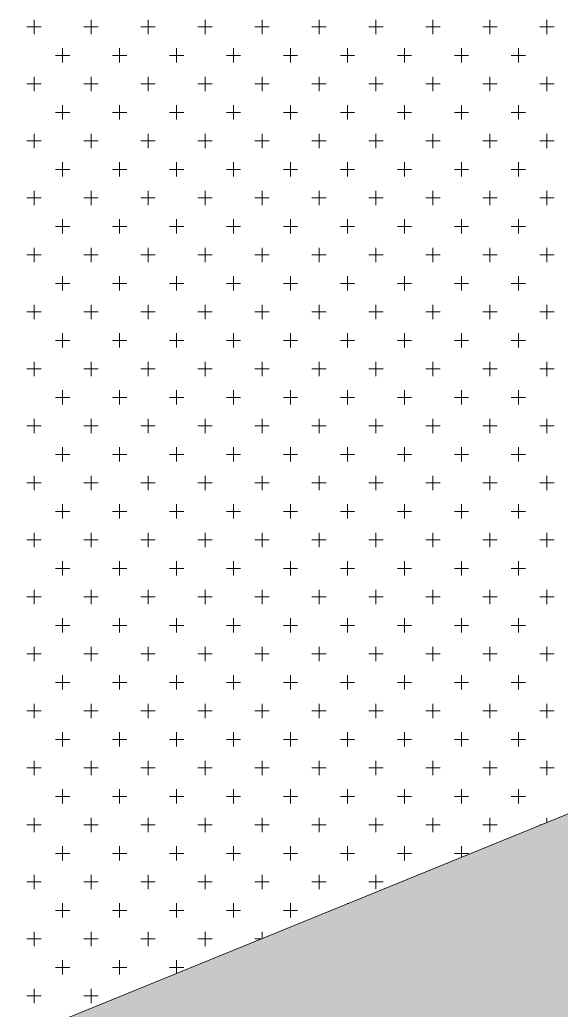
# Model space of a CAD drawing. Header units: metres. Extents: x 476631 to 477421, y 4483749 to 4484052.
# Drawn here: x 476995.33 to 477007.4, y 4483958.2 to 4483980.27 of the extents above; entities that cross this region are included whole.
import ezdxf

# ---------------------------------------------------------------- set-up
doc = ezdxf.new("R2010")
doc.units = ezdxf.units.M
doc.layers.add('M2', color=1, linetype='Continuous', lineweight=25)
doc.layers.add('PL_PARK', color=97, linetype='Continuous', lineweight=0)

msp = doc.modelspace()

# ---------------------------------------------------------------- hatches: boundary and pattern name
at = {"layer": 'M2', "true_color": 0x636466}
h = msp.add_hatch(color=251, dxfattribs=at)
h.dxf.hatch_style = 1
h.paths.add_polyline_path([(477031.384, 4483964.635), (477031.844, 4483964.821), (477030.046, 4483971.722), (476987.383, 4483954.37), (476978.377, 4483951.865), (476979.215, 4483944.832), (476981.257, 4483945.4), (476989.647, 4483947.735), (476992.703, 4483948.977), (477003.816, 4483953.497), (477014.913, 4483958.01), (477014.929, 4483958.017), (477014.944, 4483957.978)])

# ---------------------------------------------------------------- linework, layer by layer
at = {"layer": 'PL_PARK', "color": 3, "linetype": 'Continuous'}
for p, q in [((476995.49, 4483980.11), (476995.808, 4483980.11)), ((476995.649, 4483979.951), (476995.649, 4483980.269)), ((476996.76, 4483980.11), (476997.078, 4483980.11)), ((476996.919, 4483979.951), (476996.919, 4483980.269)), ((476998.03, 4483980.11), (476998.348, 4483980.11)), ((476998.189, 4483979.951), (476998.189, 4483980.269)), ((476999.3, 4483980.11), (476999.618, 4483980.11)), ((476999.459, 4483979.951), (476999.459, 4483980.269)), ((477000.57, 4483980.11), (477000.888, 4483980.11)), ((477000.729, 4483979.951), (477000.729, 4483980.269)), ((477001.84, 4483980.11), (477002.158, 4483980.11)), ((477001.999, 4483979.951), (477001.999, 4483980.269)), ((477003.11, 4483980.11), (477003.428, 4483980.11)), ((477003.269, 4483979.951), (477003.269, 4483980.269)), ((477004.38, 4483980.11), (477004.698, 4483980.11)), ((477004.539, 4483979.951), (477004.539, 4483980.269)), ((477005.65, 4483980.11), (477005.968, 4483980.11)), ((477005.809, 4483979.951), (477005.809, 4483980.269)), ((477006.92, 4483980.11), (477007.238, 4483980.11)), ((477007.079, 4483979.951), (477007.079, 4483980.269)), ((476996.284, 4483979.316), (476996.284, 4483979.634)), ((476997.554, 4483979.316), (476997.554, 4483979.634)), ((476998.824, 4483979.316), (476998.824, 4483979.634)), ((477000.094, 4483979.316), (477000.094, 4483979.634)), ((477001.364, 4483979.316), (477001.364, 4483979.634)), ((477002.634, 4483979.316), (477002.634, 4483979.634)), ((477003.904, 4483979.316), (477003.904, 4483979.634)), ((477005.174, 4483979.316), (477005.174, 4483979.634)), ((477006.444, 4483979.316), (477006.444, 4483979.634)), ((476996.125, 4483979.475), (476996.443, 4483979.475)), ((476997.395, 4483979.475), (476997.713, 4483979.475)), ((476998.665, 4483979.475), (476998.983, 4483979.475)), ((476999.935, 4483979.475), (477000.253, 4483979.475)), ((477001.205, 4483979.475), (477001.523, 4483979.475)), ((477002.475, 4483979.475), (477002.793, 4483979.475)), ((477003.745, 4483979.475), (477004.063, 4483979.475)), ((477005.015, 4483979.475), (477005.333, 4483979.475)), ((477006.285, 4483979.475), (477006.603, 4483979.475)), ((476995.649, 4483978.681), (476995.649, 4483978.999)), ((476996.919, 4483978.681), (476996.919, 4483978.999)), ((476998.189, 4483978.681), (476998.189, 4483978.999)), ((476999.459, 4483978.681), (476999.459, 4483978.999)), ((477000.729, 4483978.681), (477000.729, 4483978.999)), ((477001.999, 4483978.681), (477001.999, 4483978.999)), ((477003.269, 4483978.681), (477003.269, 4483978.999)), ((477004.539, 4483978.681), (477004.539, 4483978.999)), ((477005.809, 4483978.681), (477005.809, 4483978.999)), ((477007.079, 4483978.681), (477007.079, 4483978.999)), ((476995.49, 4483978.84), (476995.808, 4483978.84)), ((476996.76, 4483978.84), (476997.078, 4483978.84)), ((476998.03, 4483978.84), (476998.348, 4483978.84)), ((476999.3, 4483978.84), (476999.618, 4483978.84)), ((477000.57, 4483978.84), (477000.888, 4483978.84)), ((477001.84, 4483978.84), (477002.158, 4483978.84)), ((477003.11, 4483978.84), (477003.428, 4483978.84)), ((477004.38, 4483978.84), (477004.698, 4483978.84)), ((477005.65, 4483978.84), (477005.968, 4483978.84)), ((477006.92, 4483978.84), (477007.238, 4483978.84)), ((476996.284, 4483978.046), (476996.284, 4483978.364)), ((476997.554, 4483978.046), (476997.554, 4483978.364)), ((476998.824, 4483978.046), (476998.824, 4483978.364)), ((477000.094, 4483978.046), (477000.094, 4483978.364)), ((477001.364, 4483978.046), (477001.364, 4483978.364)), ((477002.634, 4483978.046), (477002.634, 4483978.364)), ((477003.904, 4483978.046), (477003.904, 4483978.364)), ((477005.174, 4483978.046), (477005.174, 4483978.364)), ((477006.444, 4483978.046), (477006.444, 4483978.364)), ((476996.125, 4483978.205), (476996.443, 4483978.205)), ((476997.395, 4483978.205), (476997.713, 4483978.205)), ((476998.665, 4483978.205), (476998.983, 4483978.205)), ((476999.935, 4483978.205), (477000.253, 4483978.205)), ((477001.205, 4483978.205), (477001.523, 4483978.205)), ((477002.475, 4483978.205), (477002.793, 4483978.205)), ((477003.745, 4483978.205), (477004.063, 4483978.205)), ((477005.015, 4483978.205), (477005.333, 4483978.205)), ((477006.285, 4483978.205), (477006.603, 4483978.205)), ((476995.649, 4483977.411), (476995.649, 4483977.729)), ((476996.919, 4483977.411), (476996.919, 4483977.729)), ((476998.189, 4483977.411), (476998.189, 4483977.729)), ((476999.459, 4483977.411), (476999.459, 4483977.729)), ((477000.729, 4483977.411), (477000.729, 4483977.729)), ((477001.999, 4483977.411), (477001.999, 4483977.729)), ((477003.269, 4483977.411), (477003.269, 4483977.729)), ((477004.539, 4483977.411), (477004.539, 4483977.729)), ((477005.809, 4483977.411), (477005.809, 4483977.729)), ((477007.079, 4483977.411), (477007.079, 4483977.729)), ((476995.49, 4483977.57), (476995.808, 4483977.57)), ((476996.76, 4483977.57), (476997.078, 4483977.57)), ((476998.03, 4483977.57), (476998.348, 4483977.57)), ((476999.3, 4483977.57), (476999.618, 4483977.57)), ((477000.57, 4483977.57), (477000.888, 4483977.57)), ((477001.84, 4483977.57), (477002.158, 4483977.57)), ((477003.11, 4483977.57), (477003.428, 4483977.57)), ((477004.38, 4483977.57), (477004.698, 4483977.57)), ((477005.65, 4483977.57), (477005.968, 4483977.57)), ((477006.92, 4483977.57), (477007.238, 4483977.57)), ((476996.284, 4483976.776), (476996.284, 4483977.094)), ((476997.554, 4483976.776), (476997.554, 4483977.094)), ((476998.824, 4483976.776), (476998.824, 4483977.094)), ((477000.094, 4483976.776), (477000.094, 4483977.094)), ((477001.364, 4483976.776), (477001.364, 4483977.094)), ((477002.634, 4483976.776), (477002.634, 4483977.094)), ((477003.904, 4483976.776), (477003.904, 4483977.094)), ((477005.174, 4483976.776), (477005.174, 4483977.094)), ((477006.444, 4483976.776), (477006.444, 4483977.094)), ((476996.125, 4483976.935), (476996.443, 4483976.935)), ((476997.395, 4483976.935), (476997.713, 4483976.935)), ((476998.665, 4483976.935), (476998.983, 4483976.935)), ((476999.935, 4483976.935), (477000.253, 4483976.935)), ((477001.205, 4483976.935), (477001.523, 4483976.935)), ((477002.475, 4483976.935), (477002.793, 4483976.935)), ((477003.745, 4483976.935), (477004.063, 4483976.935)), ((477005.015, 4483976.935), (477005.333, 4483976.935)), ((477006.285, 4483976.935), (477006.603, 4483976.935)), ((476995.649, 4483976.141), (476995.649, 4483976.459)), ((476996.919, 4483976.141), (476996.919, 4483976.459)), ((476998.189, 4483976.141), (476998.189, 4483976.459)), ((476999.459, 4483976.141), (476999.459, 4483976.459)), ((477000.729, 4483976.141), (477000.729, 4483976.459)), ((477001.999, 4483976.141), (477001.999, 4483976.459)), ((477003.269, 4483976.141), (477003.269, 4483976.459)), ((477004.539, 4483976.141), (477004.539, 4483976.459)), ((477005.809, 4483976.141), (477005.809, 4483976.459)), ((477007.079, 4483976.141), (477007.079, 4483976.459)), ((476995.49, 4483976.3), (476995.808, 4483976.3)), ((476996.76, 4483976.3), (476997.078, 4483976.3)), ((476998.03, 4483976.3), (476998.348, 4483976.3)), ((476999.3, 4483976.3), (476999.618, 4483976.3)), ((477000.57, 4483976.3), (477000.888, 4483976.3)), ((477001.84, 4483976.3), (477002.158, 4483976.3)), ((477003.11, 4483976.3), (477003.428, 4483976.3)), ((477004.38, 4483976.3), (477004.698, 4483976.3)), ((477005.65, 4483976.3), (477005.968, 4483976.3)), ((477006.92, 4483976.3), (477007.238, 4483976.3)), ((476996.125, 4483975.665), (476996.443, 4483975.665)), ((476996.284, 4483975.506), (476996.284, 4483975.824)), ((476997.395, 4483975.665), (476997.713, 4483975.665)), ((476997.554, 4483975.506), (476997.554, 4483975.824)), ((476998.665, 4483975.665), (476998.983, 4483975.665)), ((476998.824, 4483975.506), (476998.824, 4483975.824)), ((476999.935, 4483975.665), (477000.253, 4483975.665)), ((477000.094, 4483975.506), (477000.094, 4483975.824)), ((477001.205, 4483975.665), (477001.523, 4483975.665)), ((477001.364, 4483975.506), (477001.364, 4483975.824)), ((477002.475, 4483975.665), (477002.793, 4483975.665)), ((477002.634, 4483975.506), (477002.634, 4483975.824)), ((477003.745, 4483975.665), (477004.063, 4483975.665)), ((477003.904, 4483975.506), (477003.904, 4483975.824)), ((477005.015, 4483975.665), (477005.333, 4483975.665)), ((477005.174, 4483975.506), (477005.174, 4483975.824)), ((477006.285, 4483975.665), (477006.603, 4483975.665)), ((477006.444, 4483975.506), (477006.444, 4483975.824)), ((476995.49, 4483975.03), (476995.808, 4483975.03)), ((476995.649, 4483974.871), (476995.649, 4483975.189)), ((476996.76, 4483975.03), (476997.078, 4483975.03)), ((476996.919, 4483974.871), (476996.919, 4483975.189)), ((476998.03, 4483975.03), (476998.348, 4483975.03)), ((476998.189, 4483974.871), (476998.189, 4483975.189)), ((476999.3, 4483975.03), (476999.618, 4483975.03)), ((476999.459, 4483974.871), (476999.459, 4483975.189)), ((477000.57, 4483975.03), (477000.888, 4483975.03)), ((477000.729, 4483974.871), (477000.729, 4483975.189)), ((477001.84, 4483975.03), (477002.158, 4483975.03)), ((477001.999, 4483974.871), (477001.999, 4483975.189)), ((477003.11, 4483975.03), (477003.428, 4483975.03)), ((477003.269, 4483974.871), (477003.269, 4483975.189)), ((477004.38, 4483975.03), (477004.698, 4483975.03)), ((477004.539, 4483974.871), (477004.539, 4483975.189)), ((477005.65, 4483975.03), (477005.968, 4483975.03)), ((477005.809, 4483974.871), (477005.809, 4483975.189)), ((477006.92, 4483975.03), (477007.238, 4483975.03)), ((477007.079, 4483974.871), (477007.079, 4483975.189)), ((476996.284, 4483974.236), (476996.284, 4483974.554)), ((476997.554, 4483974.236), (476997.554, 4483974.554)), ((476998.824, 4483974.236), (476998.824, 4483974.554)), ((477000.094, 4483974.236), (477000.094, 4483974.554)), ((477001.364, 4483974.236), (477001.364, 4483974.554)), ((477002.634, 4483974.236), (477002.634, 4483974.554)), ((477003.904, 4483974.236), (477003.904, 4483974.554)), ((477005.174, 4483974.236), (477005.174, 4483974.554)), ((477006.444, 4483974.236), (477006.444, 4483974.554)), ((476996.125, 4483974.395), (476996.443, 4483974.395)), ((476997.395, 4483974.395), (476997.713, 4483974.395)), ((476998.665, 4483974.395), (476998.983, 4483974.395)), ((476999.935, 4483974.395), (477000.253, 4483974.395)), ((477001.205, 4483974.395), (477001.523, 4483974.395)), ((477002.475, 4483974.395), (477002.793, 4483974.395)), ((477003.745, 4483974.395), (477004.063, 4483974.395)), ((477005.015, 4483974.395), (477005.333, 4483974.395)), ((477006.285, 4483974.395), (477006.603, 4483974.395)), ((476995.649, 4483973.601), (476995.649, 4483973.919)), ((476996.919, 4483973.601), (476996.919, 4483973.919)), ((476998.189, 4483973.601), (476998.189, 4483973.919)), ((476999.459, 4483973.601), (476999.459, 4483973.919)), ((477000.729, 4483973.601), (477000.729, 4483973.919)), ((477001.999, 4483973.601), (477001.999, 4483973.919)), ((477003.269, 4483973.601), (477003.269, 4483973.919)), ((477004.539, 4483973.601), (477004.539, 4483973.919)), ((477005.809, 4483973.601), (477005.809, 4483973.919)), ((477007.079, 4483973.601), (477007.079, 4483973.919)), ((476995.49, 4483973.76), (476995.808, 4483973.76)), ((476996.76, 4483973.76), (476997.078, 4483973.76)), ((476998.03, 4483973.76), (476998.348, 4483973.76)), ((476999.3, 4483973.76), (476999.618, 4483973.76)), ((477000.57, 4483973.76), (477000.888, 4483973.76)), ((477001.84, 4483973.76), (477002.158, 4483973.76)), ((477003.11, 4483973.76), (477003.428, 4483973.76)), ((477004.38, 4483973.76), (477004.698, 4483973.76)), ((477005.65, 4483973.76), (477005.968, 4483973.76)), ((477006.92, 4483973.76), (477007.238, 4483973.76)), ((476996.284, 4483972.966), (476996.284, 4483973.284)), ((476997.554, 4483972.966), (476997.554, 4483973.284)), ((476998.824, 4483972.966), (476998.824, 4483973.284)), ((477000.094, 4483972.966), (477000.094, 4483973.284)), ((477001.364, 4483972.966), (477001.364, 4483973.284)), ((477002.634, 4483972.966), (477002.634, 4483973.284)), ((477003.904, 4483972.966), (477003.904, 4483973.284)), ((477005.174, 4483972.966), (477005.174, 4483973.284)), ((477006.444, 4483972.966), (477006.444, 4483973.284)), ((476996.125, 4483973.125), (476996.443, 4483973.125)), ((476997.395, 4483973.125), (476997.713, 4483973.125)), ((476998.665, 4483973.125), (476998.983, 4483973.125)), ((476999.935, 4483973.125), (477000.253, 4483973.125)), ((477001.205, 4483973.125), (477001.523, 4483973.125)), ((477002.475, 4483973.125), (477002.793, 4483973.125)), ((477003.745, 4483973.125), (477004.063, 4483973.125)), ((477005.015, 4483973.125), (477005.333, 4483973.125)), ((477006.285, 4483973.125), (477006.603, 4483973.125)), ((476995.649, 4483972.331), (476995.649, 4483972.649)), ((476996.919, 4483972.331), (476996.919, 4483972.649)), ((476998.189, 4483972.331), (476998.189, 4483972.649)), ((476999.459, 4483972.331), (476999.459, 4483972.649)), ((477000.729, 4483972.331), (477000.729, 4483972.649)), ((477001.999, 4483972.331), (477001.999, 4483972.649)), ((477003.269, 4483972.331), (477003.269, 4483972.649)), ((477004.539, 4483972.331), (477004.539, 4483972.649)), ((477005.809, 4483972.331), (477005.809, 4483972.649)), ((477007.079, 4483972.331), (477007.079, 4483972.649)), ((476995.49, 4483972.49), (476995.808, 4483972.49)), ((476996.76, 4483972.49), (476997.078, 4483972.49)), ((476998.03, 4483972.49), (476998.348, 4483972.49)), ((476999.3, 4483972.49), (476999.618, 4483972.49)), ((477000.57, 4483972.49), (477000.888, 4483972.49)), ((477001.84, 4483972.49), (477002.158, 4483972.49)), ((477003.11, 4483972.49), (477003.428, 4483972.49)), ((477004.38, 4483972.49), (477004.698, 4483972.49)), ((477005.65, 4483972.49), (477005.968, 4483972.49)), ((477006.92, 4483972.49), (477007.238, 4483972.49)), ((476996.284, 4483971.696), (476996.284, 4483972.014)), ((476997.554, 4483971.696), (476997.554, 4483972.014)), ((476998.824, 4483971.696), (476998.824, 4483972.014)), ((477000.094, 4483971.696), (477000.094, 4483972.014)), ((477001.364, 4483971.696), (477001.364, 4483972.014)), ((477002.634, 4483971.696), (477002.634, 4483972.014)), ((477003.904, 4483971.696), (477003.904, 4483972.014)), ((477005.174, 4483971.696), (477005.174, 4483972.014)), ((477006.444, 4483971.696), (477006.444, 4483972.014)), ((476996.125, 4483971.855), (476996.443, 4483971.855)), ((476997.395, 4483971.855), (476997.713, 4483971.855)), ((476998.665, 4483971.855), (476998.983, 4483971.855)), ((476999.935, 4483971.855), (477000.253, 4483971.855)), ((477001.205, 4483971.855), (477001.523, 4483971.855)), ((477002.475, 4483971.855), (477002.793, 4483971.855)), ((477003.745, 4483971.855), (477004.063, 4483971.855)), ((477005.015, 4483971.855), (477005.333, 4483971.855)), ((477006.285, 4483971.855), (477006.603, 4483971.855)), ((476995.649, 4483971.061), (476995.649, 4483971.379)), ((476996.919, 4483971.061), (476996.919, 4483971.379)), ((476998.189, 4483971.061), (476998.189, 4483971.379)), ((476999.459, 4483971.061), (476999.459, 4483971.379)), ((477000.729, 4483971.061), (477000.729, 4483971.379)), ((477001.999, 4483971.061), (477001.999, 4483971.379)), ((477003.269, 4483971.061), (477003.269, 4483971.379)), ((477004.539, 4483971.061), (477004.539, 4483971.379)), ((477005.809, 4483971.061), (477005.809, 4483971.379)), ((477007.079, 4483971.061), (477007.079, 4483971.379)), ((476995.49, 4483971.22), (476995.808, 4483971.22)), ((476996.76, 4483971.22), (476997.078, 4483971.22)), ((476998.03, 4483971.22), (476998.348, 4483971.22)), ((476999.3, 4483971.22), (476999.618, 4483971.22)), ((477000.57, 4483971.22), (477000.888, 4483971.22)), ((477001.84, 4483971.22), (477002.158, 4483971.22)), ((477003.11, 4483971.22), (477003.428, 4483971.22)), ((477004.38, 4483971.22), (477004.698, 4483971.22)), ((477005.65, 4483971.22), (477005.968, 4483971.22)), ((477006.92, 4483971.22), (477007.238, 4483971.22)), ((476996.125, 4483970.585), (476996.443, 4483970.585)), ((476996.284, 4483970.426), (476996.284, 4483970.744)), ((476997.395, 4483970.585), (476997.713, 4483970.585)), ((476997.554, 4483970.426), (476997.554, 4483970.744)), ((476998.665, 4483970.585), (476998.983, 4483970.585)), ((476998.824, 4483970.426), (476998.824, 4483970.744)), ((476999.935, 4483970.585), (477000.253, 4483970.585)), ((477000.094, 4483970.426), (477000.094, 4483970.744)), ((477001.205, 4483970.585), (477001.523, 4483970.585)), ((477001.364, 4483970.426), (477001.364, 4483970.744)), ((477002.475, 4483970.585), (477002.793, 4483970.585)), ((477002.634, 4483970.426), (477002.634, 4483970.744)), ((477003.745, 4483970.585), (477004.063, 4483970.585)), ((477003.904, 4483970.426), (477003.904, 4483970.744)), ((477005.015, 4483970.585), (477005.333, 4483970.585)), ((477005.174, 4483970.426), (477005.174, 4483970.744)), ((477006.285, 4483970.585), (477006.603, 4483970.585)), ((477006.444, 4483970.426), (477006.444, 4483970.744)), ((476995.49, 4483969.95), (476995.808, 4483969.95)), ((476995.649, 4483969.791), (476995.649, 4483970.109)), ((476996.76, 4483969.95), (476997.078, 4483969.95)), ((476996.919, 4483969.791), (476996.919, 4483970.109)), ((476998.03, 4483969.95), (476998.348, 4483969.95)), ((476998.189, 4483969.791), (476998.189, 4483970.109)), ((476999.3, 4483969.95), (476999.618, 4483969.95)), ((476999.459, 4483969.791), (476999.459, 4483970.109)), ((477000.57, 4483969.95), (477000.888, 4483969.95)), ((477000.729, 4483969.791), (477000.729, 4483970.109)), ((477001.84, 4483969.95), (477002.158, 4483969.95)), ((477001.999, 4483969.791), (477001.999, 4483970.109)), ((477003.11, 4483969.95), (477003.428, 4483969.95)), ((477003.269, 4483969.791), (477003.269, 4483970.109)), ((477004.38, 4483969.95), (477004.698, 4483969.95)), ((477004.539, 4483969.791), (477004.539, 4483970.109)), ((477005.65, 4483969.95), (477005.968, 4483969.95)), ((477005.809, 4483969.791), (477005.809, 4483970.109)), ((477006.92, 4483969.95), (477007.238, 4483969.95)), ((477007.079, 4483969.791), (477007.079, 4483970.109)), ((476996.284, 4483969.156), (476996.284, 4483969.474)), ((476997.554, 4483969.156), (476997.554, 4483969.474)), ((476998.824, 4483969.156), (476998.824, 4483969.474)), ((477000.094, 4483969.156), (477000.094, 4483969.474)), ((477001.364, 4483969.156), (477001.364, 4483969.474)), ((477002.634, 4483969.156), (477002.634, 4483969.474)), ((477003.904, 4483969.156), (477003.904, 4483969.474)), ((477005.174, 4483969.156), (477005.174, 4483969.474)), ((477006.444, 4483969.156), (477006.444, 4483969.474)), ((476996.125, 4483969.315), (476996.443, 4483969.315)), ((476997.395, 4483969.315), (476997.713, 4483969.315)), ((476998.665, 4483969.315), (476998.983, 4483969.315)), ((476999.935, 4483969.315), (477000.253, 4483969.315)), ((477001.205, 4483969.315), (477001.523, 4483969.315)), ((477002.475, 4483969.315), (477002.793, 4483969.315)), ((477003.745, 4483969.315), (477004.063, 4483969.315)), ((477005.015, 4483969.315), (477005.333, 4483969.315)), ((477006.285, 4483969.315), (477006.603, 4483969.315)), ((476995.649, 4483968.521), (476995.649, 4483968.839)), ((476996.919, 4483968.521), (476996.919, 4483968.839)), ((476998.189, 4483968.521), (476998.189, 4483968.839)), ((476999.459, 4483968.521), (476999.459, 4483968.839)), ((477000.729, 4483968.521), (477000.729, 4483968.839)), ((477001.999, 4483968.521), (477001.999, 4483968.839)), ((477003.269, 4483968.521), (477003.269, 4483968.839)), ((477004.539, 4483968.521), (477004.539, 4483968.839)), ((477005.809, 4483968.521), (477005.809, 4483968.839)), ((477007.079, 4483968.521), (477007.079, 4483968.839)), ((476995.49, 4483968.68), (476995.808, 4483968.68)), ((476996.76, 4483968.68), (476997.078, 4483968.68)), ((476998.03, 4483968.68), (476998.348, 4483968.68)), ((476999.3, 4483968.68), (476999.618, 4483968.68)), ((477000.57, 4483968.68), (477000.888, 4483968.68)), ((477001.84, 4483968.68), (477002.158, 4483968.68)), ((477003.11, 4483968.68), (477003.428, 4483968.68)), ((477004.38, 4483968.68), (477004.698, 4483968.68)), ((477005.65, 4483968.68), (477005.968, 4483968.68)), ((477006.92, 4483968.68), (477007.238, 4483968.68)), ((476996.284, 4483967.886), (476996.284, 4483968.204)), ((476997.554, 4483967.886), (476997.554, 4483968.204)), ((476998.824, 4483967.886), (476998.824, 4483968.204)), ((477000.094, 4483967.886), (477000.094, 4483968.204)), ((477001.364, 4483967.886), (477001.364, 4483968.204)), ((477002.634, 4483967.886), (477002.634, 4483968.204)), ((477003.904, 4483967.886), (477003.904, 4483968.204)), ((477005.174, 4483967.886), (477005.174, 4483968.204)), ((477006.444, 4483967.886), (477006.444, 4483968.204)), ((476996.125, 4483968.045), (476996.443, 4483968.045)), ((476997.395, 4483968.045), (476997.713, 4483968.045)), ((476998.665, 4483968.045), (476998.983, 4483968.045)), ((476999.935, 4483968.045), (477000.253, 4483968.045)), ((477001.205, 4483968.045), (477001.523, 4483968.045)), ((477002.475, 4483968.045), (477002.793, 4483968.045)), ((477003.745, 4483968.045), (477004.063, 4483968.045)), ((477005.015, 4483968.045), (477005.333, 4483968.045)), ((477006.285, 4483968.045), (477006.603, 4483968.045)), ((476995.649, 4483967.251), (476995.649, 4483967.569)), ((476996.919, 4483967.251), (476996.919, 4483967.569)), ((476998.189, 4483967.251), (476998.189, 4483967.569)), ((476999.459, 4483967.251), (476999.459, 4483967.569)), ((477000.729, 4483967.251), (477000.729, 4483967.569)), ((477001.999, 4483967.251), (477001.999, 4483967.569)), ((477003.269, 4483967.251), (477003.269, 4483967.569)), ((477004.539, 4483967.251), (477004.539, 4483967.569)), ((477005.809, 4483967.251), (477005.809, 4483967.569)), ((477007.079, 4483967.251), (477007.079, 4483967.569)), ((476995.49, 4483967.41), (476995.808, 4483967.41)), ((476996.76, 4483967.41), (476997.078, 4483967.41)), ((476998.03, 4483967.41), (476998.348, 4483967.41)), ((476999.3, 4483967.41), (476999.618, 4483967.41)), ((477000.57, 4483967.41), (477000.888, 4483967.41)), ((477001.84, 4483967.41), (477002.158, 4483967.41)), ((477003.11, 4483967.41), (477003.428, 4483967.41)), ((477004.38, 4483967.41), (477004.698, 4483967.41)), ((477005.65, 4483967.41), (477005.968, 4483967.41)), ((477006.92, 4483967.41), (477007.238, 4483967.41)), ((476996.284, 4483966.616), (476996.284, 4483966.934)), ((476997.554, 4483966.616), (476997.554, 4483966.934)), ((476998.824, 4483966.616), (476998.824, 4483966.934)), ((477000.094, 4483966.616), (477000.094, 4483966.934)), ((477001.364, 4483966.616), (477001.364, 4483966.934)), ((477002.634, 4483966.616), (477002.634, 4483966.934)), ((477003.904, 4483966.616), (477003.904, 4483966.934)), ((477005.174, 4483966.616), (477005.174, 4483966.934)), ((477006.444, 4483966.616), (477006.444, 4483966.934)), ((476996.125, 4483966.775), (476996.443, 4483966.775)), ((476997.395, 4483966.775), (476997.713, 4483966.775)), ((476998.665, 4483966.775), (476998.983, 4483966.775)), ((476999.935, 4483966.775), (477000.253, 4483966.775)), ((477001.205, 4483966.775), (477001.523, 4483966.775)), ((477002.475, 4483966.775), (477002.793, 4483966.775)), ((477003.745, 4483966.775), (477004.063, 4483966.775)), ((477005.015, 4483966.775), (477005.333, 4483966.775)), ((477006.285, 4483966.775), (477006.603, 4483966.775)), ((476995.649, 4483965.981), (476995.649, 4483966.299)), ((476996.919, 4483965.981), (476996.919, 4483966.299)), ((476998.189, 4483965.981), (476998.189, 4483966.299)), ((476999.459, 4483965.981), (476999.459, 4483966.299)), ((477000.729, 4483965.981), (477000.729, 4483966.299)), ((477001.999, 4483965.981), (477001.999, 4483966.299)), ((477003.269, 4483965.981), (477003.269, 4483966.299)), ((477004.539, 4483965.981), (477004.539, 4483966.299)), ((477005.809, 4483965.981), (477005.809, 4483966.299)), ((477007.079, 4483965.981), (477007.079, 4483966.299)), ((476995.49, 4483966.14), (476995.808, 4483966.14)), ((476996.76, 4483966.14), (476997.078, 4483966.14)), ((476998.03, 4483966.14), (476998.348, 4483966.14)), ((476999.3, 4483966.14), (476999.618, 4483966.14)), ((477000.57, 4483966.14), (477000.888, 4483966.14)), ((477001.84, 4483966.14), (477002.158, 4483966.14)), ((477003.11, 4483966.14), (477003.428, 4483966.14)), ((477004.38, 4483966.14), (477004.698, 4483966.14)), ((477005.65, 4483966.14), (477005.968, 4483966.14)), ((477006.92, 4483966.14), (477007.238, 4483966.14)), ((476996.125, 4483965.505), (476996.443, 4483965.505)), ((476996.284, 4483965.346), (476996.284, 4483965.664)), ((476997.395, 4483965.505), (476997.713, 4483965.505)), ((476997.554, 4483965.346), (476997.554, 4483965.664)), ((476998.665, 4483965.505), (476998.983, 4483965.505)), ((476998.824, 4483965.346), (476998.824, 4483965.664)), ((476999.935, 4483965.505), (477000.253, 4483965.505)), ((477000.094, 4483965.346), (477000.094, 4483965.664)), ((477001.205, 4483965.505), (477001.523, 4483965.505)), ((477001.364, 4483965.346), (477001.364, 4483965.664)), ((477002.475, 4483965.505), (477002.793, 4483965.505)), ((477002.634, 4483965.346), (477002.634, 4483965.664)), ((477003.745, 4483965.505), (477004.063, 4483965.505)), ((477003.904, 4483965.346), (477003.904, 4483965.664)), ((477005.015, 4483965.505), (477005.333, 4483965.505)), ((477005.174, 4483965.346), (477005.174, 4483965.664)), ((477006.285, 4483965.505), (477006.603, 4483965.505)), ((477006.444, 4483965.346), (477006.444, 4483965.664)), ((476995.49, 4483964.87), (476995.808, 4483964.87)), ((476995.649, 4483964.711), (476995.649, 4483965.029)), ((476996.76, 4483964.87), (476997.078, 4483964.87)), ((476996.919, 4483964.711), (476996.919, 4483965.029)), ((476998.03, 4483964.87), (476998.348, 4483964.87)), ((476998.189, 4483964.711), (476998.189, 4483965.029)), ((476999.3, 4483964.87), (476999.618, 4483964.87)), ((476999.459, 4483964.711), (476999.459, 4483965.029)), ((477000.57, 4483964.87), (477000.888, 4483964.87)), ((477000.729, 4483964.711), (477000.729, 4483965.029)), ((477001.84, 4483964.87), (477002.158, 4483964.87)), ((477001.999, 4483964.711), (477001.999, 4483965.029)), ((477003.11, 4483964.87), (477003.428, 4483964.87)), ((477003.269, 4483964.711), (477003.269, 4483965.029)), ((477004.38, 4483964.87), (477004.698, 4483964.87)), ((477004.539, 4483964.711), (477004.539, 4483965.029)), ((477005.65, 4483964.87), (477005.968, 4483964.87)), ((477005.809, 4483964.711), (477005.809, 4483965.029)), ((477006.92, 4483964.87), (477007.238, 4483964.87)), ((477007.079, 4483964.711), (477007.079, 4483965.029)), ((476996.284, 4483964.076), (476996.284, 4483964.394)), ((476997.554, 4483964.076), (476997.554, 4483964.394)), ((476998.824, 4483964.076), (476998.824, 4483964.394)), ((477000.094, 4483964.076), (477000.094, 4483964.394)), ((477001.364, 4483964.076), (477001.364, 4483964.394)), ((477002.634, 4483964.076), (477002.634, 4483964.394)), ((477003.904, 4483964.076), (477003.904, 4483964.394)), ((477005.174, 4483964.076), (477005.174, 4483964.394)), ((477006.444, 4483964.076), (477006.444, 4483964.394)), ((476996.125, 4483964.235), (476996.443, 4483964.235)), ((476997.395, 4483964.235), (476997.713, 4483964.235)), ((476998.665, 4483964.235), (476998.983, 4483964.235)), ((476999.935, 4483964.235), (477000.253, 4483964.235)), ((477001.205, 4483964.235), (477001.523, 4483964.235)), ((477002.475, 4483964.235), (477002.793, 4483964.235)), ((477003.745, 4483964.235), (477004.063, 4483964.235)), ((477005.015, 4483964.235), (477005.333, 4483964.235)), ((477006.285, 4483964.235), (477006.603, 4483964.235)), ((476995.649, 4483963.441), (476995.649, 4483963.759)), ((476996.919, 4483963.441), (476996.919, 4483963.759)), ((476998.189, 4483963.441), (476998.189, 4483963.759)), ((476999.459, 4483963.441), (476999.459, 4483963.759)), ((477000.729, 4483963.441), (477000.729, 4483963.759)), ((477001.999, 4483963.441), (477001.999, 4483963.759)), ((477003.269, 4483963.441), (477003.269, 4483963.759)), ((477004.539, 4483963.441), (477004.539, 4483963.759)), ((477005.809, 4483963.441), (477005.809, 4483963.759)), ((477007.079, 4483963.441), (477007.079, 4483963.759)), ((476995.49, 4483963.6), (476995.808, 4483963.6)), ((476996.76, 4483963.6), (476997.078, 4483963.6)), ((476998.03, 4483963.6), (476998.348, 4483963.6)), ((476999.3, 4483963.6), (476999.618, 4483963.6)), ((477000.57, 4483963.6), (477000.888, 4483963.6)), ((477001.84, 4483963.6), (477002.158, 4483963.6)), ((477003.11, 4483963.6), (477003.428, 4483963.6)), ((477004.38, 4483963.6), (477004.698, 4483963.6)), ((477005.65, 4483963.6), (477005.968, 4483963.6)), ((477006.92, 4483963.6), (477007.238, 4483963.6)), ((476996.284, 4483962.806), (476996.284, 4483963.124)), ((476997.554, 4483962.806), (476997.554, 4483963.124)), ((476998.824, 4483962.806), (476998.824, 4483963.124)), ((477000.094, 4483962.806), (477000.094, 4483963.124)), ((477001.364, 4483962.806), (477001.364, 4483963.124)), ((477002.634, 4483962.806), (477002.634, 4483963.124)), ((477003.904, 4483962.806), (477003.904, 4483963.124)), ((477005.174, 4483962.806), (477005.174, 4483963.124)), ((477006.444, 4483962.806), (477006.444, 4483963.124)), ((476996.125, 4483962.965), (476996.443, 4483962.965)), ((476997.395, 4483962.965), (476997.713, 4483962.965)), ((476998.665, 4483962.965), (476998.983, 4483962.965)), ((476999.935, 4483962.965), (477000.253, 4483962.965)), ((477001.205, 4483962.965), (477001.523, 4483962.965)), ((477002.475, 4483962.965), (477002.793, 4483962.965)), ((477003.745, 4483962.965), (477004.063, 4483962.965)), ((477005.015, 4483962.965), (477005.333, 4483962.965)), ((477006.285, 4483962.965), (477006.603, 4483962.965)), ((476995.649, 4483962.171), (476995.649, 4483962.489)), ((476996.919, 4483962.171), (476996.919, 4483962.489)), ((476998.189, 4483962.171), (476998.189, 4483962.489)), ((476999.459, 4483962.171), (476999.459, 4483962.489)), ((477000.729, 4483962.171), (477000.729, 4483962.489)), ((477001.999, 4483962.171), (477001.999, 4483962.489)), ((477003.269, 4483962.171), (477003.269, 4483962.489)), ((477004.539, 4483962.171), (477004.539, 4483962.489)), ((477005.809, 4483962.171), (477005.809, 4483962.489)), ((477007.079, 4483962.381), (477007.079, 4483962.489)), ((476995.49, 4483962.33), (476995.808, 4483962.33)), ((476996.76, 4483962.33), (476997.078, 4483962.33)), ((476998.03, 4483962.33), (476998.348, 4483962.33)), ((476999.3, 4483962.33), (476999.618, 4483962.33)), ((477000.57, 4483962.33), (477000.888, 4483962.33)), ((477001.84, 4483962.33), (477002.158, 4483962.33)), ((477003.11, 4483962.33), (477003.428, 4483962.33)), ((477004.38, 4483962.33), (477004.698, 4483962.33)), ((477005.65, 4483962.33), (477005.968, 4483962.33)), ((477006.92, 4483962.33), (477006.954, 4483962.33)), ((476996.284, 4483961.536), (476996.284, 4483961.854)), ((476997.554, 4483961.536), (476997.554, 4483961.854)), ((476998.824, 4483961.536), (476998.824, 4483961.854)), ((477000.094, 4483961.536), (477000.094, 4483961.854)), ((477001.364, 4483961.536), (477001.364, 4483961.854)), ((477002.634, 4483961.536), (477002.634, 4483961.854)), ((477003.904, 4483961.536), (477003.904, 4483961.854)), ((477005.174, 4483961.606), (477005.174, 4483961.854)), ((476996.125, 4483961.695), (476996.443, 4483961.695)), ((476997.395, 4483961.695), (476997.713, 4483961.695)), ((476998.665, 4483961.695), (476998.983, 4483961.695)), ((476999.935, 4483961.695), (477000.253, 4483961.695)), ((477001.205, 4483961.695), (477001.523, 4483961.695)), ((477002.475, 4483961.695), (477002.793, 4483961.695)), ((477003.745, 4483961.695), (477004.063, 4483961.695)), ((477005.015, 4483961.695), (477005.333, 4483961.695)), ((476995.649, 4483960.901), (476995.649, 4483961.219)), ((476996.919, 4483960.901), (476996.919, 4483961.219)), ((476998.189, 4483960.901), (476998.189, 4483961.219)), ((476999.459, 4483960.901), (476999.459, 4483961.219)), ((477000.729, 4483960.901), (477000.729, 4483961.219)), ((477001.999, 4483960.901), (477001.999, 4483961.219)), ((477003.269, 4483960.901), (477003.269, 4483961.219)), ((476995.49, 4483961.06), (476995.808, 4483961.06)), ((476996.76, 4483961.06), (476997.078, 4483961.06)), ((476998.03, 4483961.06), (476998.348, 4483961.06)), ((476999.3, 4483961.06), (476999.618, 4483961.06)), ((477000.57, 4483961.06), (477000.888, 4483961.06)), ((477001.84, 4483961.06), (477002.158, 4483961.06)), ((477003.11, 4483961.06), (477003.428, 4483961.06)), ((476996.125, 4483960.425), (476996.443, 4483960.425)), ((476996.284, 4483960.266), (476996.284, 4483960.584)), ((476997.395, 4483960.425), (476997.713, 4483960.425)), ((476997.554, 4483960.266), (476997.554, 4483960.584)), ((476998.665, 4483960.425), (476998.983, 4483960.425)), ((476998.824, 4483960.266), (476998.824, 4483960.584)), ((476999.935, 4483960.425), (477000.253, 4483960.425)), ((477000.094, 4483960.266), (477000.094, 4483960.584)), ((477001.205, 4483960.425), (477001.523, 4483960.425)), ((477001.364, 4483960.266), (477001.364, 4483960.584)), ((477002.634, 4483960.573), (477002.634, 4483960.584)), ((476995.49, 4483959.79), (476995.808, 4483959.79)), ((476995.649, 4483959.631), (476995.649, 4483959.949)), ((476996.76, 4483959.79), (476997.078, 4483959.79)), ((476996.919, 4483959.631), (476996.919, 4483959.949)), ((476998.03, 4483959.79), (476998.348, 4483959.79)), ((476998.189, 4483959.631), (476998.189, 4483959.949)), ((476999.3, 4483959.79), (476999.618, 4483959.79)), ((476999.459, 4483959.631), (476999.459, 4483959.949)), ((477000.57, 4483959.79), (477000.708, 4483959.79)), ((477000.729, 4483959.798), (477000.729, 4483959.949)), ((476996.284, 4483958.996), (476996.284, 4483959.314)), ((476997.554, 4483958.996), (476997.554, 4483959.314)), ((476998.824, 4483959.023), (476998.824, 4483959.314)), ((476996.125, 4483959.155), (476996.443, 4483959.155)), ((476997.395, 4483959.155), (476997.713, 4483959.155)), ((476998.665, 4483959.155), (476998.983, 4483959.155)), ((476995.649, 4483958.361), (476995.649, 4483958.679)), ((476996.919, 4483958.361), (476996.919, 4483958.679)), ((476995.49, 4483958.52), (476995.808, 4483958.52)), ((476996.76, 4483958.52), (476997.078, 4483958.52))]:
    msp.add_line(p, q, dxfattribs=at)
at = {"layer": 'PL_PARK', "color": 3}
msp.add_line((477030.045, 4483971.722), (476987.383, 4483954.37), dxfattribs=at)

doc.saveas('drawing.dxf')
